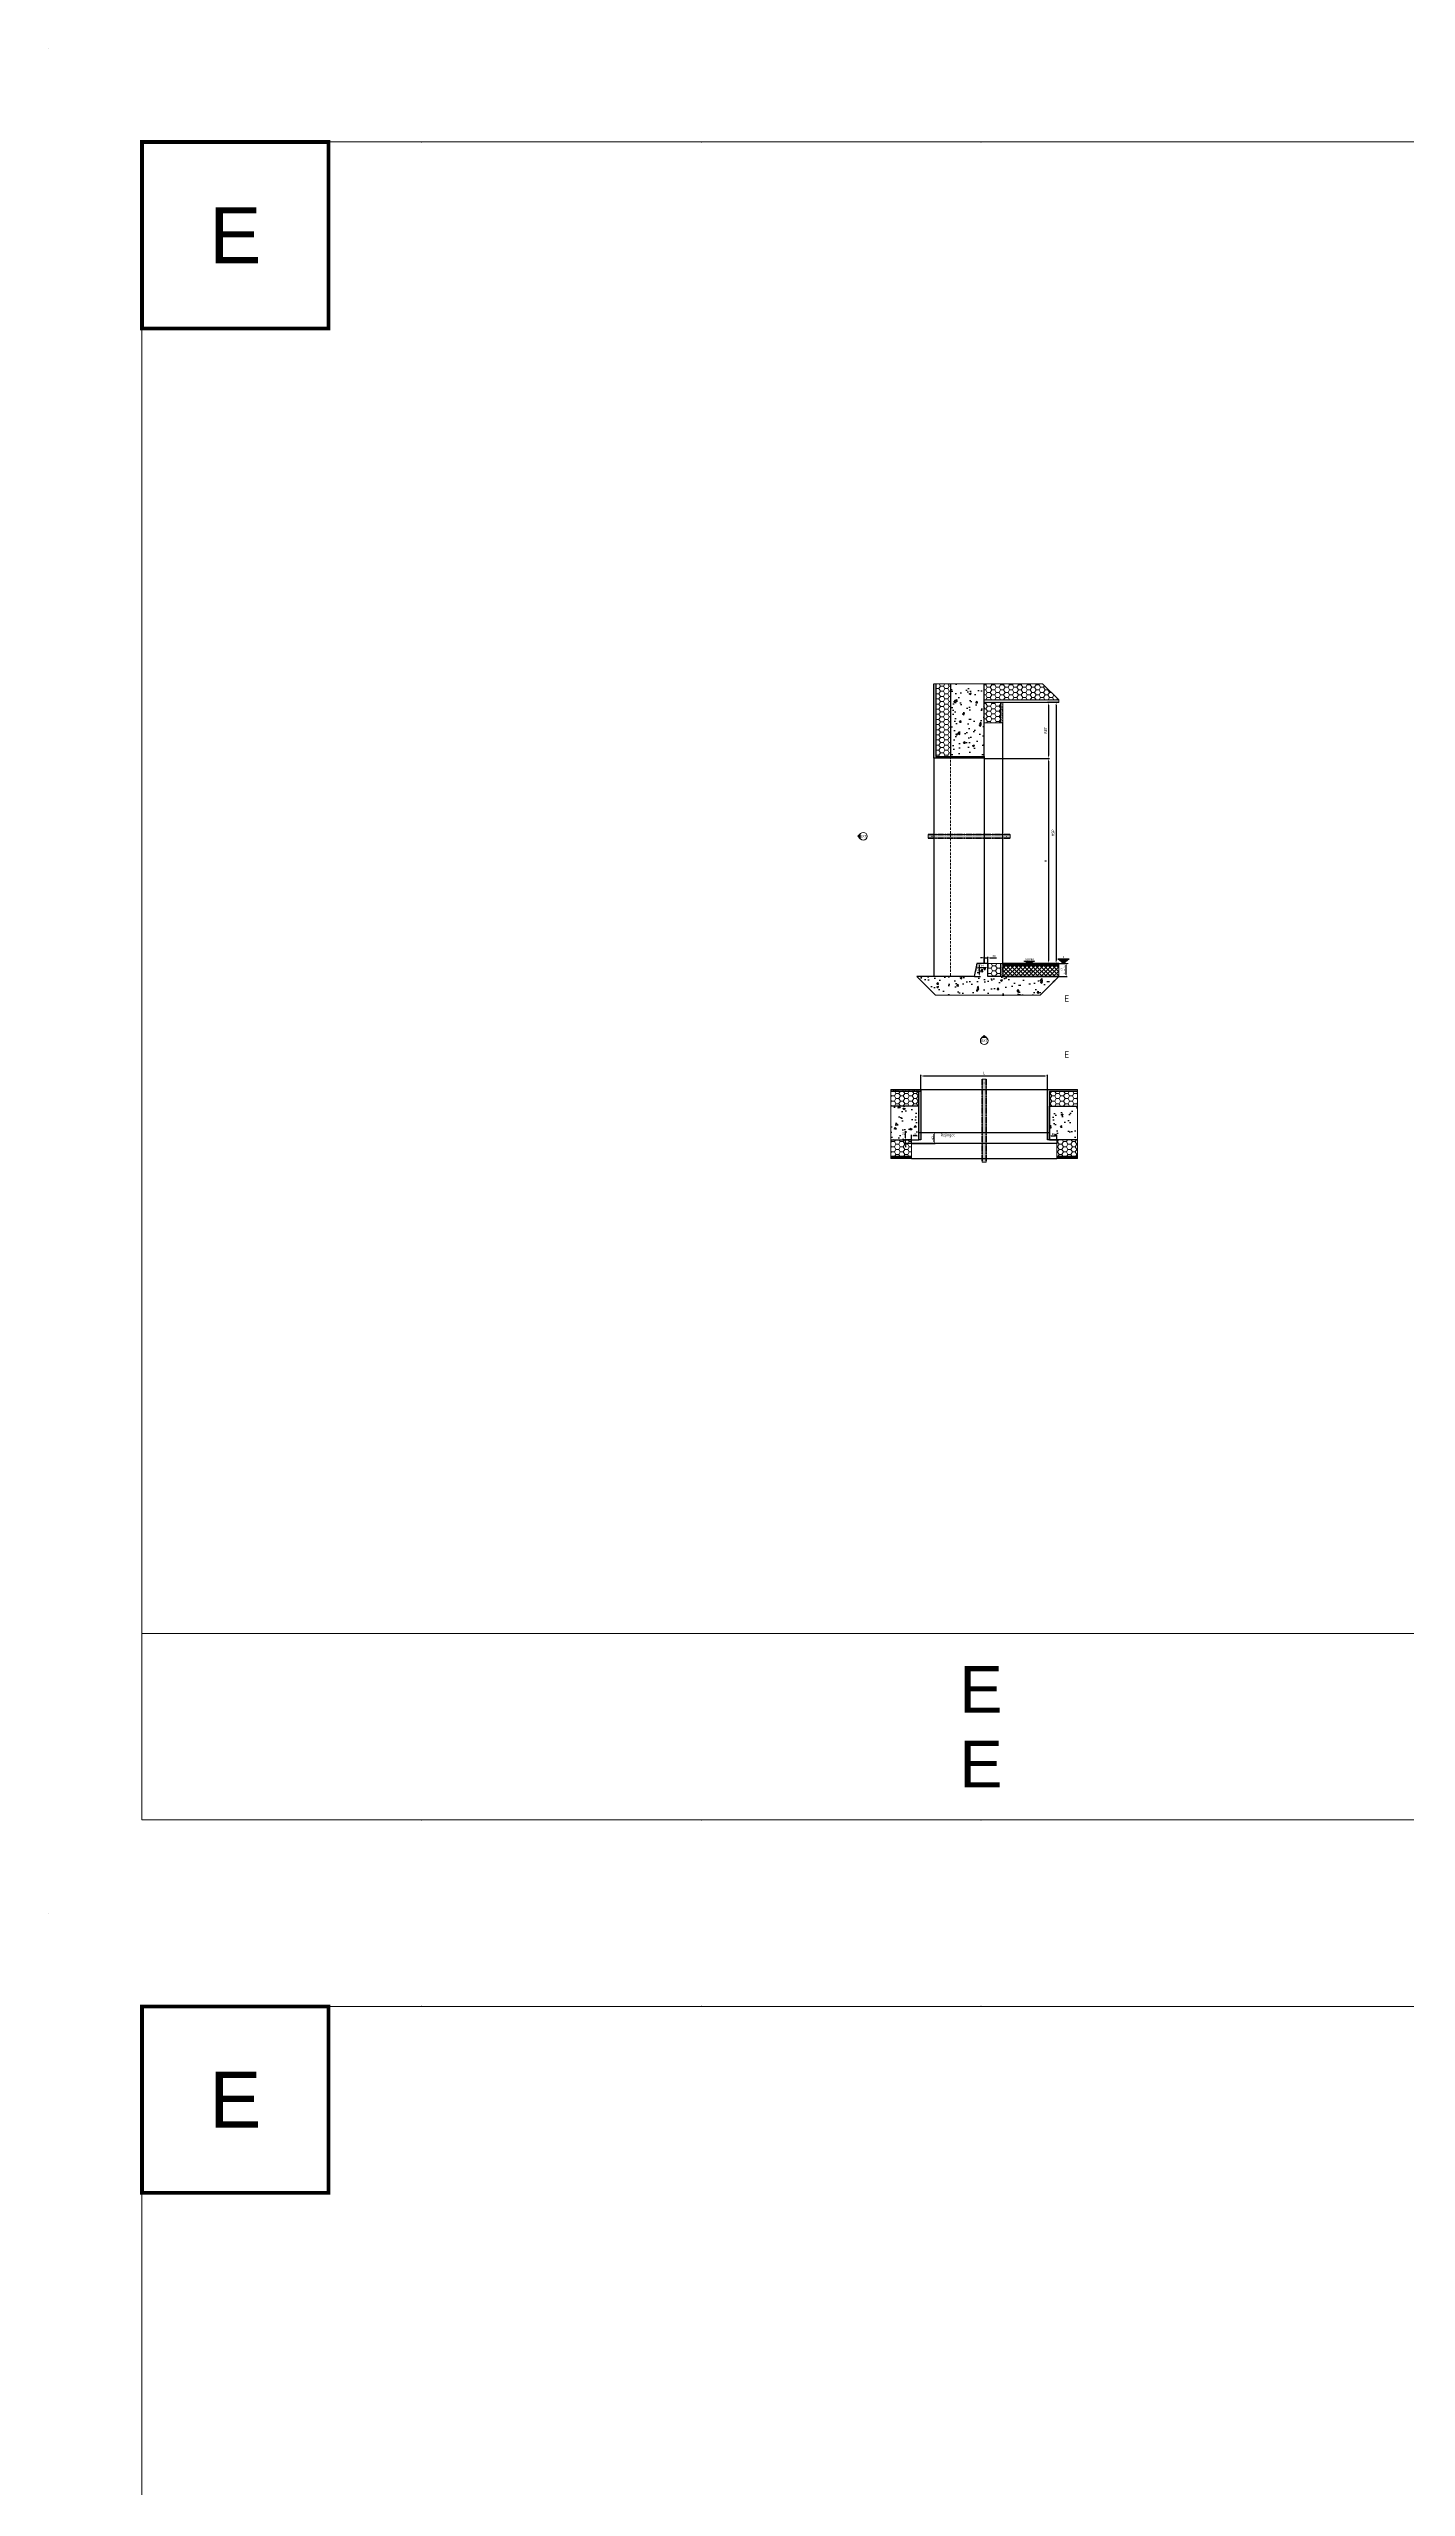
# Model space of a CAD drawing. Header units: millimetres. Extents: x -20000 to 230000, y -17405 to 25402.
# Drawn here: x 40000 to 47281, y -3079 to 10000 of the extents above; entities that cross this region are included whole.
import ezdxf
from ezdxf.enums import TextEntityAlignment as Align

# ---------------------------------------------------------------- set-up
doc = ezdxf.new("R2010")
doc.units = ezdxf.units.MM
doc.header["$PDMODE"] = 35
doc.header["$PDSIZE"] = 0.5
doc.linetypes.add('AXES', pattern=[50.8, 31.75, -6.35, 6.35, -6.35])
doc.linetypes.add('CACHE', pattern=[9.525, 6.35, -3.175])
doc.layers.get('0').update_dxf_attribs({"lineweight": 13})
doc.layers.get('Defpoints').update_dxf_attribs({"true_color": 0xc2a584})
for name, color, linetype, lineweight in [('0 - 1 (validé)', 3, 'Continuous', 13), ('1 - Axe', 1, 'AXES', 0), ('1 - BETON', 251, 'Continuous', 25), ('1 - Béton', 251, 'Continuous', 25), ('1 - Cotation', 32, 'Continuous', 13), ('1 - INTERROMPU', 253, 'CACHE', 13), ('1 - Isolant', 132, 'Continuous', 13), ('1 - Platre', 252, 'Continuous', 13), ('1 - Texte', 7, 'Continuous', 13), ('Texte', 7, 'Continuous', 13)]:
    doc.layers.add(name, color=color, linetype=linetype, lineweight=lineweight)
for name, color, linetype, lineweight, plot in [('0 - Invisible', 43, 'Continuous', 0, False), ('0 - Trame', 1, 'Continuous', 0, False), ('Non visible', 163, 'Continuous', 25, False)]:
    doc.layers.add(name, color=color, linetype=linetype, lineweight=lineweight, plot=plot)
doc.layers.add('1 - Cache', color=7, linetype='Continuous', lineweight=0, true_color=0xffffff)
doc.styles.get("Standard").update_dxf_attribs({"font": 'ARIALUNI.TTF'})
doc.styles.add('Texte Poralu', font='tahomabd.ttf')
doc.dimstyles.new('100 - 1000', dxfattribs={"dimtxt": 15, "dimasz": 15, "dimexe": 5, "dimexo": 2.5, "dimgap": 8, "dimtad": 1, "dimdec": 1, "dimtxsty": 'Texte Poralu', "dimcen": 10, "dimazin": 0, "dimtfac": 1, "dimtdec": 1, "dimtmove": 0, "dimatfit": 3, "dimfxl": 1, "dimarcsym": 0})
doc.dimstyles.new('30 - 1000', dxfattribs={"dimtxt": 10, "dimasz": 10, "dimexe": 5, "dimexo": 2.5, "dimgap": 5, "dimtad": 1, "dimdec": 1, "dimtxsty": 'Texte Poralu', "dimcen": 5, "dimazin": 0, "dimtfac": 1, "dimtdec": 1, "dimtmove": 0, "dimatfit": 3, "dimfxl": 1, "dimarcsym": 0})

# ---------------------------------------------------------------- blocks, each defined once
blk = doc.blocks.new('Cadre Coupe_Elev')
at = {"const_width": 20}
blk.add_lwpolyline([(500, 9500), (1500, 9500), (1500, 8500), (500, 8500)], close=True, dxfattribs=at)
for p in [(2000, 9500), (3500, 9500), (5000, 9500), (6500, 9500), (2000, 1500), (3500, 1500), (5000, 1500), (6500, 1500), (2000, 500), (3500, 500), (5000, 500), (6500, 500)]:
    blk.add_point(p)
at = {"layer": '0 - Trame'}
for points in [[(500, 500), (9500, 500), (9500, 9500), (500, 9500)], [(500, 1500), (9500, 1500), (9500, 500), (500, 500)]]:
    blk.add_lwpolyline(points, close=True, dxfattribs=at)
for p in [(0, 10000), (10000, 10000), (0, 0), (10000, 0)]:
    blk.add_point(p, dxfattribs=at)
at = {"layer": 'Defpoints'}
for p in [(5000, 5730), (5000, 3733), (5000, 1200), (5000, 1000), (5000, 800)]:
    blk.add_point(p, dxfattribs=at)
at = {"color": 7}
blk.add_attdef('REPERE_1', text='', height=300, dxfattribs=at).set_placement((1000, 9000), align=Align.MIDDLE_CENTER)
at = {"layer": '1 - Texte', "color": 7}
for tag, p in [('DEFINITION1', (5000, 1200)), ('DEFINITION2', (5000, 800))]:
    blk.add_attdef(tag, text='', height=250, dxfattribs=at).set_placement(p, align=Align.MIDDLE_CENTER)
at = {"layer": 'Non visible', "style": 'Texte Poralu'}
for p in [(5447, 4906), (5447, 4606)]:
    blk.add_attdef('REPERE_2', text='', height=35, dxfattribs=at).set_placement(p, align=Align.MIDDLE_LEFT)
blk = doc.blocks.new('*U533')
at = {"layer": '1 - Béton'}
h = blk.add_hatch(dxfattribs=at)
h.set_pattern_fill('ANSI31', color=256, scale=0.5, angle=135)
h.set_pattern_definition([(180, (200, -2e-12), (-3e-16, -1.5875), [])])
h.paths.add_polyline_path([(0, 60), (300, 60), (300, 70), (0, 70)])
h = blk.add_hatch(dxfattribs=at)
h.set_pattern_fill('ANSI37', color=256, scale=5)
h.set_pattern_definition([(45, (200, -2e-12), (-11.2253, 11.2253), []), (135, (200, -2e-12), (-11.2253, -11.2253), [])])
h.paths.add_polyline_path([(0, 0), (300, 0), (300, 60), (0, 60)])
h.paths.add_polyline_path([(126, 21), (174, 21), (174, 42), (126, 42)], flags=24)
at = {"layer": '0 - Invisible'}
for points in [[(0, 60), (300, 60), (300, 70), (0, 70), (0, 60)], [(0, 0), (300, 0), (300, 60), (0, 60), (0, 0)]]:
    blk.add_lwpolyline(points, dxfattribs=at)
at = {"layer": '1 - Béton'}
for points in [[(300, 70), (0, 70), (0, 60), (300, 60)], [(300, 60), (0, 60), (0, 0), (300, 0)]]:
    blk.add_lwpolyline(points, dxfattribs=at)
at = {"layer": 'Texte', "insert": (150, 30), "char_height": 10, "attachment_point": 5, "style": 'Texte Poralu'}
blk.add_mtext_dynamic_manual_height_columns('Chape', width=29.38, gutter_width=50, heights=[0], dxfattribs=at)
blk = doc.blocks.new('*U557')
at = {"layer": '1 - Isolant'}
h = blk.add_hatch(dxfattribs=at)
h.set_pattern_fill('HONEY', color=256, scale=5)
h.set_pattern_definition([(0, (-58617.141, -19307.493), (23.8125, 13.7481532), [15.875, -31.75]), (120, (-58617.141, -19307.493), (-23.8125, 13.7481533), [15.875, -31.75]), (60, (-58617.141, -19307.493), (5e-08, 27.4963065), [-31.75, 15.875])])
h.paths.add_polyline_path([(0, -70), (67, -70), (67, 0), (0, 0)])
at = {"layer": '1 - Platre'}
h = blk.add_hatch(dxfattribs=at)
h.set_pattern_fill('AR-SAND', color=256, scale=0.1)
h.set_pattern_definition([(37.5, (-58617.141, -19307.4927), (-0.16000313, 4.89413237), [0, -3.8608, 0, -4.318, 0, -4.1275]), (7.5, (-58617.141, -19307.4927), (4.4952328, 7.168251), [0, -2.0828, 0, -3.4798, 0, -1.3335]), (327.5, (-58620.265, -19307.4927), (7.9099237, 0.01437185), [0, -1.27, 0, -4.572, 0, -5.969]), (317.5, (-58620.265, -19307.4927), (7.6355645, 2.2292932), [0, -0.635, 0, -2.9972, 0, -3.429])])
h.paths.add_polyline_path([(80, -70), (80, 0), (67, 0), (67, -70)])
at = {"layer": '0 - Invisible'}
for points in [[(0, -70), (67, -70)], [(67, -70), (80, -70)]]:
    blk.add_lwpolyline(points, dxfattribs=at)
at = {"layer": '1 - Isolant'}
blk.add_lwpolyline([(67, -70), (67, 0), (0, 0), (0, -70)], dxfattribs=at)
at = {"layer": '1 - Platre'}
blk.add_lwpolyline([(80, -70), (80, 0), (67, 0), (67, -70)], dxfattribs=at)
blk = doc.blocks.new('*U556')
at = {"layer": '1 - BETON'}
h = blk.add_hatch(dxfattribs=at)
h.set_pattern_fill('CONCRETE', color=256, scale=15, style=0, pattern_type=2)
h.set_pattern_definition([(50, (124, 230), (107.589, -9.413), [11.25, -123.75]), (355, (124, 230), (-20.813, 112.829), [9, -99]), (100.451, (132.97, 229.22), (86.776, 103.416), [9.561, -105.171]), (46.184, (124, 260), (160.086, -24.828), [16.875, -185.625]), (96.636, (137.34, 257.93), (140.2, 146.118), [14.34, -157.757]), (351.184, (124, 260), (140.2, 146.118), [13.5, -148.5]), (21, (139, 252.5), (89.536, -60.393), [11.25, -123.75]), (326, (139, 252.5), (36.497, 108.773), [9, -99]), (71.451, (146.46, 247.47), (126.033, 48.38), [9.561, -105.171]), (37.5, (124, 230), (1.824, 49.934), [0, -97.8, 0, -100.5, 0, -99.375]), (7.5, (124, 230), (39.4604, 59.1618), [0, -57.3, 0, -95.55, 0, -37.875]), (327.5, (90.55, 230), (80.0734, -3.3832), [0, -37.5, 0, -117, 0, -155.25]), (317.5, (75.55, 230), (87.478, 15.016), [0, -48.75, 0, -77.7, 0, -110.25])])
h.paths.add_polyline_path([(380, -70), (280, -170), (-282, -170), (-382, -70), (-74, -70), (-60, 0), (0, 0), (0, -70)])
at = {"layer": '0 - Invisible'}
blk.add_lwpolyline([(380, -70), (280, -170), (-282, -170), (-382, -70)], dxfattribs=at)
at = {"layer": '1 - BETON'}
blk.add_lwpolyline([(380, -70), (0, -70), (0, 0), (-60, 0), (-74, -70), (-382, -70)], dxfattribs=at)
blk = doc.blocks.new('*U199')
blk.add_hatch(color=256).paths.add_polyline_path([(25, 0), (55, 25), (-5, 25)])
blk.add_line((0, 0), (50, 0))
blk.add_lwpolyline([(25, 0), (55, 25), (-5, 25), (25, 0)])
at = {"style": 'Texte Poralu'}
blk.add_attdef('HAUTEUR', text='', height=10, dxfattribs=at).set_placement((25, 35), align=Align.MIDDLE_CENTER)
blk = doc.blocks.new('*U200')
blk.add_hatch(color=256).paths.add_polyline_path([(0, 0), (30, 12.5), (-30, 12.5)])
blk.add_lwpolyline([(0, 0), (30, 12.5), (-30, 12.5), (0, 0)])
at = {"layer": 'Texte', "insert": (0, 17.5), "char_height": 10, "attachment_point": 8, "style": 'Texte Poralu'}
blk.add_mtext('Sol Fini', dxfattribs=at)
blk = doc.blocks.new('*D1397')
at = {"color": 0, "lineweight": -2, "transparency": 16777216}
for p, q in [((45420, 5094), (45462, 5094)), ((45420, 5024), (45462, 5024)), ((45457, 5034), (45457, 5084))]:
    blk.add_line(p, q, dxfattribs=at)
at = {"color": 0, "transparency": 16777216}
for points in [[(45455, 5084), (45458, 5084), (45457, 5094)], [(45455, 5034), (45458, 5034), (45457, 5024)]]:
    blk.add_solid(points, dxfattribs=at)
at = {"layer": 'Defpoints', "color": 0, "transparency": 16777216}
for p in [(45417, 5094), (45417, 5024), (45457, 5094)]:
    blk.add_point(p, dxfattribs=at)
at = {"color": 0, "transparency": 16777216, "insert": (45439, 5059), "char_height": 10, "attachment_point": 5, "rotation": 90, "style": 'Texte Poralu'}
blk.add_mtext('70 \\P{\\H0.6x;(Réserve Sol)}', dxfattribs=at)
blk = doc.blocks.new('*D1412')
at = {"layer": '1 - Cotation', "color": 0, "lineweight": -2, "transparency": 16777216}
for p, q in [((44977, 5091), (44977, 5068)), ((44987, 5073), (45027, 5073)), ((45037, 5091), (45037, 5068))]:
    blk.add_line(p, q, dxfattribs=at)
at = {"layer": '1 - Cotation', "color": 0, "transparency": 16777216}
for points in [[(44987, 5075), (44987, 5071), (44977, 5073)], [(45027, 5075), (45027, 5071), (45037, 5073)]]:
    blk.add_solid(points, dxfattribs=at)
at = {"layer": 'Defpoints', "color": 0, "transparency": 16777216}
for p in [(44977, 5094), (45037, 5094), (45037, 5073)]:
    blk.add_point(p, dxfattribs=at)
at = {"layer": '1 - Cotation', "color": 0, "transparency": 16777216, "insert": (45007, 5083), "char_height": 10, "attachment_point": 5, "style": 'Texte Poralu'}
blk.add_mtext('60', dxfattribs=at)
blk = doc.blocks.new('*U473')
at = {"layer": '1 - Isolant'}
h = blk.add_hatch(dxfattribs=at)
h.set_pattern_fill('HONEY', color=256, scale=5)
h.set_pattern_definition([(0, (-58597.141, -19397.493), (23.8125, 13.7481532), [15.875, -31.75]), (120, (-58597.141, -19397.493), (-23.8125, 13.7481533), [15.875, -31.75]), (60, (-58597.141, -19397.493), (5e-08, 27.4963065), [-31.75, 15.875])])
h.paths.add_polyline_path([(0, -300), (87, -300), (87, -190), (0, -190)])
at = {"layer": '1 - Platre'}
h = blk.add_hatch(dxfattribs=at)
h.set_pattern_fill('AR-SAND', color=256, scale=0.1)
h.set_pattern_definition([(37.5, (-58597.141, -19397.4927), (-0.16000313, 4.89413237), [0, -3.8608, 0, -4.318, 0, -4.1275]), (7.5, (-58597.141, -19397.4927), (4.4952328, 7.168251), [0, -2.0828, 0, -3.4798, 0, -1.3335]), (327.5, (-58600.265, -19397.4927), (7.9099237, 0.01437185), [0, -1.27, 0, -4.572, 0, -5.969]), (317.5, (-58600.265, -19397.4927), (7.6355645, 2.2292932), [0, -0.635, 0, -2.9972, 0, -3.429])])
h.paths.add_polyline_path([(100, -300), (100, -190), (87, -190), (87, -300)])
at = {"layer": '0 - Invisible'}
for points in [[(0, -300), (87, -300)], [(87, -300), (100, -300)]]:
    blk.add_lwpolyline(points, dxfattribs=at)
at = {"layer": '1 - Isolant'}
blk.add_lwpolyline([(87, -300), (87, -190), (0, -190), (0, -300)], dxfattribs=at)
at = {"layer": '1 - Platre'}
blk.add_lwpolyline([(100, -300), (100, -190), (87, -190), (87, -300)], dxfattribs=at)
blk = doc.blocks.new('*U762')
at = {"layer": '1 - Isolant'}
h = blk.add_hatch(dxfattribs=at)
h.set_pattern_fill('HONEY', color=256, scale=5, style=0)
h.set_pattern_definition([(0, (-80, 230), (23.8125, 13.74815), [15.875, -31.75]), (120, (-80, 230), (-23.8125, 13.74815), [15.875, -31.75]), (60, (-80, 230), (5e-08, 27.4963), [-31.75, 15.875])])
h.paths.add_polyline_path([(-80, 390), (0, 390), (0, 0), (-80, 0)])
at = {"layer": '0 - Invisible'}
blk.add_lwpolyline([(-80, 390), (0, 390)], dxfattribs=at)
at = {"layer": '1 - Isolant'}
blk.add_lwpolyline([(0, 390), (0, 0), (0, 0), (0, 0), (-80, 0), (-80, 390)], dxfattribs=at)
blk = doc.blocks.new('*D1398')
at = {"layer": '1 - Cotation', "color": 0, "lineweight": -2, "transparency": 16777216}
for p, q in [((45020, 6194), (45367, 6194)), ((45362, 6179), (45362, 5109)), ((45415, 5094), (45357, 5094))]:
    blk.add_line(p, q, dxfattribs=at)
at = {"layer": '1 - Cotation', "color": 0, "transparency": 16777216}
for points in [[(45360, 6179), (45365, 6179), (45362, 6194)], [(45360, 5109), (45365, 5109), (45362, 5094)]]:
    blk.add_solid(points, dxfattribs=at)
at = {"layer": 'Defpoints', "color": 0, "transparency": 16777216}
for p in [(45018, 6194), (45362, 5094), (45417, 5094)]:
    blk.add_point(p, dxfattribs=at)
at = {"layer": '1 - Cotation', "color": 0, "transparency": 16777216, "insert": (45347, 5644), "char_height": 15, "attachment_point": 5, "rotation": 90, "style": 'Texte Poralu'}
blk.add_mtext('H', dxfattribs=at)
blk = doc.blocks.new('*D1399')
at = {"layer": '1 - Cotation', "color": 0, "lineweight": -2, "transparency": 16777216}
for p, q in [((45415, 6494), (45398, 6494)), ((45403, 6479), (45403, 5109)), ((45415, 5094), (45398, 5094))]:
    blk.add_line(p, q, dxfattribs=at)
at = {"layer": '1 - Cotation', "color": 0, "transparency": 16777216}
for points in [[(45401, 6479), (45406, 6479), (45403, 6494)], [(45401, 5109), (45406, 5109), (45403, 5094)]]:
    blk.add_solid(points, dxfattribs=at)
at = {"layer": 'Defpoints', "color": 0, "transparency": 16777216}
for p in [(45417, 6494), (45403, 5094), (45417, 5094)]:
    blk.add_point(p, dxfattribs=at)
at = {"layer": '1 - Cotation', "color": 0, "transparency": 16777216, "insert": (45387, 5794), "char_height": 15, "attachment_point": 5, "rotation": 90, "style": 'Texte Poralu'}
blk.add_mtext('HSP', dxfattribs=at)
blk = doc.blocks.new('*U750')
at = {"layer": '1 - BETON'}
h = blk.add_hatch(dxfattribs=at)
h.set_pattern_fill('CONCRETE', color=256, scale=15, style=0, pattern_type=2)
h.set_pattern_definition([(50, (20, -10), (107.589, -9.413), [11.25, -123.75]), (355, (20, -10), (-20.813, 112.83), [9, -99]), (100.451, (28.97, -10.78), (86.776, 103.416), [9.56, -105.171]), (46.184, (20, 20), (160.086, -24.828), [16.875, -185.625]), (96.636, (33.34, 17.93), (140.2, 146.12), [14.34, -157.757]), (351.184, (20, 20), (140.2, 146.12), [13.5, -148.5]), (21, (35, 12.5), (89.536, -60.393), [11.25, -123.75]), (326, (35, 12.5), (36.497, 108.773), [9, -99]), (71.451, (42.46, 7.47), (126.033, 48.38), [9.56, -105.171]), (37.5, (20, -10), (1.824, 49.934), [0, -97.8, 0, -100.5, 0, -99.375]), (7.5, (20, -10), (39.4604, 59.162), [0, -57.3, 0, -95.55, 0, -37.875]), (327.5, (-13.45, -10), (80.0734, -3.3832), [0, -37.5, 0, -117, 0, -155.25]), (317.5, (-28.45, -10), (87.478, 15.016), [0, -48.75, 0, -77.7, 0, -110.25])])
h.paths.add_polyline_path([(-180, 390), (-180, 0), (0, 0), (0, 390)])
at = {"layer": '1 - Isolant'}
h = blk.add_hatch(dxfattribs=at)
h.set_pattern_fill('HONEY', color=256, scale=5)
h.set_pattern_definition([(0, (100, -10), (23.8125, 13.74815), [15.875, -31.75]), (120, (100, -10), (-23.8125, 13.74815), [15.875, -31.75]), (60, (100, -10), (5e-08, 27.4963), [-31.75, 15.875])])
h.paths.add_polyline_path([(400, 303), (313, 390), (0, 390), (0, 303)])
at = {"layer": '1 - Platre'}
h = blk.add_hatch(dxfattribs=at)
h.set_pattern_fill('AR-SAND', color=256, scale=0.1)
h.set_pattern_definition([(37.5, (100, -10), (-0.160003, 4.894132), [0, -3.8608, 0, -4.318, 0, -4.1275]), (7.5, (100, -10), (4.49523, 7.16825), [0, -2.0828, 0, -3.4798, 0, -1.3335]), (327.5, (96.876, -10), (7.909924, 0.01437), [0, -1.27, 0, -4.572, 0, -5.969]), (317.5, (96.876, -10), (7.63556, 2.22929), [0, -0.635, 0, -2.9972, 0, -3.429])])
h.paths.add_polyline_path([(400, 290), (0, 290), (0, 303), (400, 303)])
at = {"layer": '0 - Invisible'}
for points in [[(0, 390), (-180, 390)], [(400, 303), (313, 390), (0, 390)], [(400, 290), (400, 303)]]:
    blk.add_lwpolyline(points, dxfattribs=at)
at = {"layer": '1 - BETON'}
blk.add_lwpolyline([(-180, 390), (-180, 0), (0, 0), (0, 390)], dxfattribs=at)
at = {"layer": '1 - Isolant'}
blk.add_lwpolyline([(400, 303), (0, 303), (0, 390)], dxfattribs=at)
at = {"layer": '1 - Platre'}
blk.add_lwpolyline([(400, 290), (0, 290), (0, 303), (400, 303)], dxfattribs=at)
blk = doc.blocks.new('*U198')
h = blk.add_hatch(color=256)
edge = h.paths.add_edge_path()
edge.add_line((-29, 0), (-15, -15))
edge.add_arc((0, 0), 20.6, 180, 225, ccw=False)
edge.add_arc((0, 0), 20.6, 135, 180, ccw=False)
edge.add_line((-15, 15), (-29, 0))
for p, q in [((-15, 15), (-29, 0)), ((-29, 0), (-15, -15))]:
    blk.add_line(p, q)
blk.add_circle((0, 0), 20.6)
at = {"insert": (0, 0), "char_height": 12.5, "attachment_point": 5}
blk.add_mtext('EXT', dxfattribs=at)
blk = doc.blocks.new('*D1400')
at = {"layer": '1 - Cotation', "color": 0, "lineweight": -2, "transparency": 16777216}
for p, q in [((45415, 6494), (45357, 6494)), ((45362, 6479), (45362, 6209)), ((45020, 6194), (45367, 6194))]:
    blk.add_line(p, q, dxfattribs=at)
at = {"layer": '1 - Cotation', "color": 0, "transparency": 16777216}
for points in [[(45360, 6479), (45365, 6479), (45362, 6494)], [(45360, 6209), (45365, 6209), (45362, 6194)]]:
    blk.add_solid(points, dxfattribs=at)
at = {"layer": 'Defpoints', "color": 0, "transparency": 16777216}
for p in [(45418, 6494), (45018, 6194), (45362, 6194)]:
    blk.add_point(p, dxfattribs=at)
at = {"layer": '1 - Cotation', "color": 0, "transparency": 16777216, "insert": (45347, 6344), "char_height": 15, "attachment_point": 5, "rotation": 90, "style": 'Texte Poralu'}
blk.add_mtext('RET', dxfattribs=at)
blk = doc.blocks.new('*U439')
at = {"layer": '1 - Cache'}
blk.add_hatch(color=256, dxfattribs=at).paths.add_polyline_path([(-20, -10), (420, -10), (420, 10), (-20, 10)])
at = {"layer": '0 - Invisible'}
blk.add_lwpolyline([(-20, -10), (420, -10), (420, 10), (-20, 10)], close=True, dxfattribs=at)
for p in [(0, 0), (400, 0)]:
    blk.add_point(p, dxfattribs=at)
at = {"layer": '1 - Axe', "lineweight": 50}
for p, q in [((-20, 10), (420, 10)), ((-20, -10), (420, -10))]:
    blk.add_line(p, q, dxfattribs=at)
blk = doc.blocks.new('*D1413')
at = {"layer": '1 - Cotation', "color": 0, "lineweight": -2, "transparency": 16777216}
for p, q in [((44966, 5024), (44998, 5024)), ((44980, 5094), (44998, 5094)), ((44993, 5034), (44993, 5084))]:
    blk.add_line(p, q, dxfattribs=at)
at = {"layer": '1 - Cotation', "color": 0, "transparency": 16777216}
for points in [[(44991, 5084), (44994, 5084), (44993, 5094)], [(44991, 5034), (44994, 5034), (44993, 5024)]]:
    blk.add_solid(points, dxfattribs=at)
at = {"layer": 'Defpoints', "color": 0, "transparency": 16777216}
for p in [(44963, 5024), (44977, 5094), (44993, 5094)]:
    blk.add_point(p, dxfattribs=at)
at = {"layer": '1 - Cotation', "color": 0, "transparency": 16777216, "insert": (44983, 5059), "char_height": 10, "attachment_point": 5, "rotation": 90, "style": 'Texte Poralu'}
blk.add_mtext('70', dxfattribs=at)
blk = doc.blocks.new('*U441')
at = {"layer": '1 - Isolant'}
h = blk.add_hatch(dxfattribs=at)
h.set_pattern_fill('HONEY', color=256, scale=5, style=0)
h.set_pattern_definition([(0, (110, 80), (23.8125, 13.74815), [15.875, -31.75]), (120, (110, 80), (-23.8125, 13.74815), [15.875, -31.75]), (60, (110, 80), (5e-08, 27.4963), [-31.75, 15.875])])
h.paths.add_polyline_path([(-150, 0), (0, 0), (0, 80), (-150, 80)])
at = {"layer": '0 - Invisible'}
blk.add_lwpolyline([(-150, 80), (-150, 0)], dxfattribs=at)
at = {"layer": '1 - Isolant'}
blk.add_lwpolyline([(-150, 0), (0, 0), (0, 0), (0, 0), (0, 80), (-150, 80)], dxfattribs=at)
blk = doc.blocks.new('*U1415')
at = {"layer": '1 - Isolant'}
h = blk.add_hatch(dxfattribs=at)
h.set_pattern_fill('HONEY', color=256, scale=5)
h.set_pattern_definition([(0, (205, -1e-14), (23.8125, 13.74815), [15.875, -31.75]), (120, (205, -1e-14), (-23.8125, 13.74815), [15.875, -31.75]), (60, (205, -1e-14), (5e-08, 27.4963), [-31.75, 15.875])])
h.paths.add_polyline_path([(-150, -87), (-150, 0), (-40, 0), (-40, -87)])
at = {"layer": '1 - Platre'}
h = blk.add_hatch(dxfattribs=at)
h.set_pattern_fill('AR-SAND', color=256, scale=0.1)
h.set_pattern_definition([(37.5, (205, -1e-14), (-0.160003, 4.894132), [0, -3.8608, 0, -4.318, 0, -4.1275]), (7.5, (205, -1e-14), (4.49523, 7.16825), [0, -2.0828, 0, -3.4798, 0, -1.3335]), (327.5, (201.8757, -1e-14), (7.909924, 0.01437), [0, -1.27, 0, -4.572, 0, -5.969]), (317.5, (201.876, -1e-14), (7.63556, 2.22929), [0, -0.635, 0, -2.9972, 0, -3.429])])
h.paths.add_polyline_path([(-150, -100), (-150, -87), (-40, -87), (-40, -100)])
at = {"layer": '0 - Invisible'}
for points in [[(-150, -87), (-150, 0)], [(-150, -100), (-150, -87)]]:
    blk.add_lwpolyline(points, dxfattribs=at)
at = {"layer": '1 - Isolant'}
blk.add_lwpolyline([(-150, 0), (-40, 0), (-40, -87), (-150, -87)], dxfattribs=at)
at = {"layer": '1 - Platre'}
blk.add_lwpolyline([(-150, -87), (-40, -87), (-40, -100), (-150, -100)], dxfattribs=at)
blk = doc.blocks.new('*U1388')
at = {"layer": '1 - Isolant'}
h = blk.add_hatch(dxfattribs=at)
h.set_pattern_fill('HONEY', color=256, scale=5)
h.set_pattern_definition([(0, (80, -1e-14), (23.8125, 13.7482), [15.875, -31.75]), (120, (80, -1e-14), (-23.8125, 13.7482), [15.875, -31.75]), (60, (80, -1e-14), (5e-08, 27.4963), [-31.75, 15.875])])
h.paths.add_polyline_path([(150, -87), (150, 0), (40, 0), (40, -87)])
at = {"layer": '1 - Platre'}
h = blk.add_hatch(dxfattribs=at)
h.set_pattern_fill('AR-SAND', color=256, scale=0.1)
h.set_pattern_definition([(37.5, (80, -1e-14), (-0.16, 4.89413), [0, -3.8608, 0, -4.318, 0, -4.1275]), (7.5, (80, -1e-14), (4.49523, 7.16825), [0, -2.0828, 0, -3.4798, 0, -1.3335]), (327.5, (76.876, -1e-14), (7.90992, 0.01437), [0, -1.27, 0, -4.572, 0, -5.969]), (317.5, (76.876, -1e-14), (7.63556, 2.2293), [0, -0.635, 0, -2.9972, 0, -3.429])])
h.paths.add_polyline_path([(150, -100), (150, -87), (40, -87), (40, -100)])
at = {"layer": '0 - Invisible'}
for points in [[(150, -87), (150, 0)], [(150, -100), (150, -87)]]:
    blk.add_lwpolyline(points, dxfattribs=at)
at = {"layer": '1 - Isolant'}
blk.add_lwpolyline([(150, 0), (40, 0), (40, -87), (150, -87)], dxfattribs=at)
at = {"layer": '1 - Platre'}
blk.add_lwpolyline([(150, -87), (40, -87), (40, -100), (150, -100)], dxfattribs=at)
blk = doc.blocks.new('*U442')
at = {"layer": '1 - Isolant'}
h = blk.add_hatch(dxfattribs=at)
h.set_pattern_fill('HONEY', color=256, scale=5, style=0)
h.set_pattern_definition([(0, (110, 80), (23.8125, 13.74815), [15.875, -31.75]), (120, (110, 80), (-23.8125, 13.74815), [15.875, -31.75]), (60, (110, 80), (5e-08, 27.4963), [-31.75, 15.875])])
h.paths.add_polyline_path([(-150, 0), (0, 0), (0, 80), (-150, 80)])
at = {"layer": '0 - Invisible'}
blk.add_lwpolyline([(-150, 80), (-150, 0)], dxfattribs=at)
at = {"layer": '1 - Isolant'}
blk.add_lwpolyline([(-150, 0), (0, 0), (0, 0), (0, 0), (0, 80), (-150, 80)], dxfattribs=at)
blk = doc.blocks.new('*U189')
h = blk.add_hatch(color=256)
edge = h.paths.add_edge_path()
edge.add_line((0, 29), (-15, 15))
edge.add_arc((0, 0), 20.6, 90, 135, ccw=False)
edge.add_arc((0, 0), 20.6, 45, 90, ccw=False)
edge.add_line((15, 15), (0, 29))
for p, q in [((0, 29), (-15, 15)), ((15, 15), (0, 29))]:
    blk.add_line(p, q)
blk.add_circle((0, 0), 20.6)
at = {"insert": (0, 0), "char_height": 12.5, "attachment_point": 5}
blk.add_mtext('EXT', dxfattribs=at)
blk = doc.blocks.new('*D1407')
at = {"layer": '1 - Cotation', "color": 0, "lineweight": -2, "transparency": 16777216}
for p, q in [((44677, 4420), (44677, 4496)), ((44692, 4491), (45342, 4491)), ((45357, 4420), (45357, 4496))]:
    blk.add_line(p, q, dxfattribs=at)
at = {"layer": '1 - Cotation', "color": 0, "transparency": 16777216}
for points in [[(44692, 4493), (44692, 4488), (44677, 4491)], [(45342, 4493), (45342, 4488), (45357, 4491)]]:
    blk.add_solid(points, dxfattribs=at)
at = {"layer": 'Defpoints', "color": 0, "transparency": 16777216}
for p in [(45357, 4491), (44677, 4418), (45357, 4418)]:
    blk.add_point(p, dxfattribs=at)
at = {"layer": '1 - Cotation', "color": 0, "transparency": 16777216, "insert": (45017, 4506), "char_height": 15, "attachment_point": 5, "style": 'Texte Poralu'}
blk.add_mtext('L', dxfattribs=at)
blk = doc.blocks.new('*U435')
at = {"layer": '1 - BETON'}
h = blk.add_hatch(dxfattribs=at)
h.set_pattern_fill('CONCRETE', color=256, scale=15, style=0, pattern_type=2)
h.set_pattern_definition([(50, (-50, -20), (107.59, -9.413), [11.25, -123.75]), (355, (-50, -20), (-20.813, 112.83), [9, -99]), (100.45, (-41.03, -20.78), (86.776, 103.416), [9.56, -105.17]), (46.184, (-50, 10), (160.086, -24.83), [16.875, -185.625]), (96.636, (-36.66, 7.93), (140.2, 146.12), [14.34, -157.76]), (351.184, (-50, 10), (140.2, 146.12), [13.5, -148.5]), (21, (-35, 2.5), (89.536, -60.393), [11.25, -123.75]), (326, (-35, 2.5), (36.497, 108.773), [9, -99]), (71.45, (-27.54, -2.53), (126.033, 48.38), [9.56, -105.17]), (37.5, (-50, -20), (1.824, 49.934), [0, -97.8, 0, -100.5, 0, -99.375]), (7.5, (-50, -20), (39.46, 59.162), [0, -57.3, 0, -95.55, 0, -37.875]), (327.5, (-83.45, -20), (80.0734, -3.383), [0, -37.5, 0, -117, 0, -155.25]), (317.5, (-98.45, -20), (87.478, 15.016), [0, -48.75, 0, -77.7, 0, -110.25])])
h.paths.add_polyline_path([(150, 180), (150, 0), (0, 0), (0, 180)])
at = {"layer": '0 - Invisible'}
blk.add_lwpolyline([(150, 180), (150, 0)], dxfattribs=at)
at = {"layer": '1 - BETON'}
blk.add_lwpolyline([(150, 0), (0, 0), (0, 180), (150, 180)], dxfattribs=at)
blk = doc.blocks.new('*U434')
at = {"layer": '1 - BETON'}
h = blk.add_hatch(dxfattribs=at)
h.set_pattern_fill('CONCRETE', color=256, scale=15, style=0, pattern_type=2)
h.set_pattern_definition([(50, (-50, -20), (107.59, -9.413), [11.25, -123.75]), (355, (-50, -20), (-20.813, 112.83), [9, -99]), (100.45, (-41.03, -20.78), (86.776, 103.416), [9.56, -105.17]), (46.184, (-50, 10), (160.086, -24.83), [16.875, -185.625]), (96.636, (-36.66, 7.93), (140.2, 146.12), [14.34, -157.76]), (351.184, (-50, 10), (140.2, 146.12), [13.5, -148.5]), (21, (-35, 2.5), (89.536, -60.393), [11.25, -123.75]), (326, (-35, 2.5), (36.497, 108.773), [9, -99]), (71.45, (-27.54, -2.53), (126.033, 48.38), [9.56, -105.17]), (37.5, (-50, -20), (1.824, 49.934), [0, -97.8, 0, -100.5, 0, -99.375]), (7.5, (-50, -20), (39.46, 59.162), [0, -57.3, 0, -95.55, 0, -37.875]), (327.5, (-83.45, -20), (80.0734, -3.383), [0, -37.5, 0, -117, 0, -155.25]), (317.5, (-98.45, -20), (87.478, 15.016), [0, -48.75, 0, -77.7, 0, -110.25])])
h.paths.add_polyline_path([(150, 180), (150, 0), (0, 0), (0, 180)])
at = {"layer": '0 - Invisible'}
blk.add_lwpolyline([(150, 180), (150, 0)], dxfattribs=at)
at = {"layer": '1 - BETON'}
blk.add_lwpolyline([(150, 0), (0, 0), (0, 180), (150, 180)], dxfattribs=at)
blk = doc.blocks.new('*D1408')
at = {"layer": '1 - Cotation', "color": 0, "lineweight": -2, "transparency": 16777216}
for p, q in [((44670, 4188), (44755, 4188)), ((44630, 4128), (44755, 4128)), ((44750, 4138), (44750, 4178))]:
    blk.add_line(p, q, dxfattribs=at)
at = {"layer": '1 - Cotation', "color": 0, "transparency": 16777216}
for points in [[(44748, 4178), (44752, 4178), (44750, 4188)], [(44748, 4138), (44752, 4138), (44750, 4128)]]:
    blk.add_solid(points, dxfattribs=at)
at = {"layer": 'Defpoints', "color": 0, "transparency": 16777216}
for p in [(44667, 4188), (44750, 4188), (44627, 4128)]:
    blk.add_point(p, dxfattribs=at)
at = {"layer": '1 - Cotation', "color": 0, "transparency": 16777216, "insert": (44740, 4158), "char_height": 10, "attachment_point": 5, "rotation": 90, "style": 'Texte Poralu'}
blk.add_mtext('60', dxfattribs=at)
blk = doc.blocks.new('*D1409')
at = {"layer": '1 - Cotation', "color": 0, "lineweight": -2, "transparency": 16777216}
for p, q in [((44627, 4150), (44627, 4174)), ((44657, 4169), (44637, 4169)), ((44667, 4150), (44667, 4174))]:
    blk.add_line(p, q, dxfattribs=at)
at = {"layer": '1 - Cotation', "color": 0, "transparency": 16777216}
for points in [[(44637, 4170), (44637, 4167), (44627, 4169)], [(44657, 4170), (44657, 4167), (44667, 4169)]]:
    blk.add_solid(points, dxfattribs=at)
at = {"layer": 'Defpoints', "color": 0, "transparency": 16777216}
for p in [(44627, 4169), (44627, 4148), (44667, 4148)]:
    blk.add_point(p, dxfattribs=at)
at = {"layer": '1 - Cotation', "color": 0, "transparency": 16777216, "insert": (44647, 4179), "char_height": 10, "attachment_point": 5, "style": 'Texte Poralu'}
blk.add_mtext('40', dxfattribs=at)
blk = doc.blocks.new('*D1410')
at = {"layer": '1 - Cotation', "color": 0, "lineweight": -2, "transparency": 16777216}
for p, q in [((45367, 4150), (45367, 4174)), ((45377, 4169), (45398, 4169)), ((45408, 4150), (45408, 4174))]:
    blk.add_line(p, q, dxfattribs=at)
at = {"layer": '1 - Cotation', "color": 0, "transparency": 16777216}
for points in [[(45377, 4170), (45377, 4167), (45367, 4169)], [(45398, 4170), (45398, 4167), (45408, 4169)]]:
    blk.add_solid(points, dxfattribs=at)
at = {"layer": 'Defpoints', "color": 0, "transparency": 16777216}
for p in [(45367, 4148), (45408, 4169), (45408, 4148)]:
    blk.add_point(p, dxfattribs=at)
at = {"layer": '1 - Cotation', "color": 0, "transparency": 16777216, "insert": (45388, 4179), "char_height": 10, "attachment_point": 5, "style": 'Texte Poralu'}
blk.add_mtext('40', dxfattribs=at)
blk = doc.blocks.new('*U1391')
at = {"layer": '1 - Cache'}
blk.add_hatch(color=256, dxfattribs=at).paths.add_polyline_path([(-10, 20), (-10, -425), (10, -425), (10, 20)])
at = {"layer": '0 - Invisible'}
blk.add_lwpolyline([(-10, 20), (-10, -425), (10, -425), (10, 20)], close=True, dxfattribs=at)
for p in [(0, 0), (0, -405)]:
    blk.add_point(p, dxfattribs=at)
at = {"layer": '1 - Axe', "lineweight": 50}
for p, q in [((-10, 20), (-10, -425)), ((10, 20), (10, -425))]:
    blk.add_line(p, q, dxfattribs=at)
blk = doc.blocks.new('*U498')
at = {"layer": '1 - BETON'}
h = blk.add_hatch(dxfattribs=at)
h.set_pattern_fill('AR-SAND', color=256, scale=0.1)
h.set_pattern_definition([(37.5, (50, -60), (-0.160003, 4.89413), [0, -3.8608, 0, -4.318, 0, -4.1275]), (7.5, (50, -60), (4.49523, 7.16825), [0, -2.0828, 0, -3.4798, 0, -1.3335]), (327.5, (46.8757, -60), (7.909924, 0.01437), [0, -1.27, 0, -4.572, 0, -5.969]), (317.5, (46.876, -60), (7.63556, 2.2293), [0, -0.635, 0, -2.9972, 0, -3.429])])
h.paths.add_polyline_path([(-150, 10), (-150, 0), (0, 0), (0, -260), (10, -260), (10, 10)])
at = {"layer": '0 - Invisible'}
blk.add_lwpolyline([(-150, 10), (-150, 0)], dxfattribs=at)
at = {"layer": '1 - BETON'}
blk.add_lwpolyline([(-150, 0), (0, 0), (0, -260), (10, -260), (10, 10), (-150, 10)], dxfattribs=at)
blk = doc.blocks.new('*U679')
at = {"layer": '1 - BETON'}
h = blk.add_hatch(dxfattribs=at)
h.set_pattern_fill('AR-SAND', color=256, scale=0.1)
h.set_pattern_definition([(37.5, (0, -60), (-0.16, 4.89413), [0, -3.8608, 0, -4.318, 0, -4.1275]), (7.5, (0, -60), (4.49523, 7.16825), [0, -2.0828, 0, -3.4798, 0, -1.3335]), (327.5, (-3.124, -60), (7.90992, 0.01437), [0, -1.27, 0, -4.572, 0, -5.969]), (317.5, (-3.124, -60), (7.63556, 2.2293), [0, -0.635, 0, -2.9972, 0, -3.429])])
h.paths.add_polyline_path([(10, -260), (10, 0), (0, 0), (0, -260)])
at = {"layer": '0 - Invisible'}
blk.add_line((0, -260), (10, -260), dxfattribs=at)
at = {"layer": '1 - BETON'}
blk.add_lwpolyline([(10, -260), (10, 0), (0, 0), (0, -260)], dxfattribs=at)
blk = doc.blocks.new('*U680')
at = {"layer": '1 - BETON'}
h = blk.add_hatch(dxfattribs=at)
h.set_pattern_fill('AR-SAND', color=256, scale=0.1)
h.set_pattern_definition([(37.5, (0, 40), (-0.16, 4.89413), [0, -3.8608, 0, -4.318, 0, -4.1275]), (7.5, (0, 40), (4.49523, 7.16825), [0, -2.0828, 0, -3.4798, 0, -1.3335]), (327.5, (-3.124, 40), (7.90992, 0.01437), [0, -1.27, 0, -4.572, 0, -5.969]), (317.5, (-3.124, 40), (7.63556, 2.2293), [0, -0.635, 0, -2.9972, 0, -3.429])])
h.paths.add_polyline_path([(10, -160), (10, 0), (0, 0), (0, -160)])
at = {"layer": '0 - Invisible'}
blk.add_line((0, -160), (10, -160), dxfattribs=at)
at = {"layer": '1 - BETON'}
blk.add_lwpolyline([(10, -160), (10, 0), (0, 0), (0, -160)], dxfattribs=at)
blk = doc.blocks.new('*U494')
at = {"layer": '1 - BETON'}
h = blk.add_hatch(dxfattribs=at)
h.set_pattern_fill('AR-SAND', color=256, scale=0.1)
h.set_pattern_definition([(37.5, (-190, -60), (-0.160003, 4.89413), [0, -3.8608, 0, -4.318, 0, -4.1275]), (7.5, (-190, -60), (4.49523, 7.16825), [0, -2.0828, 0, -3.4798, 0, -1.3335]), (327.5, (-193.124, -60), (7.909924, 0.01437), [0, -1.27, 0, -4.572, 0, -5.969]), (317.5, (-193.124, -60), (7.63556, 2.2293), [0, -0.635, 0, -2.9972, 0, -3.429])])
h.paths.add_polyline_path([(-390, 10), (-390, 0), (0, 0), (0, -260), (10, -260), (10, 10)])
at = {"layer": '0 - Invisible'}
blk.add_lwpolyline([(-390, 10), (-390, 0)], dxfattribs=at)
at = {"layer": '1 - BETON'}
blk.add_lwpolyline([(-390, 0), (0, 0), (0, -260), (10, -260), (10, 10), (-390, 10)], dxfattribs=at)
blk = doc.blocks.new('*D1445')
at = {"layer": '1 - Cotation', "color": 0, "lineweight": -2, "transparency": 16777216}
for p, q in [((45008, 5124), (44998, 5124)), ((45018, 5096), (45018, 5129)), ((45018, 5124), (45037, 5124)), ((45037, 5096), (45037, 5129)), ((45047, 5124), (45083, 5124))]:
    blk.add_line(p, q, dxfattribs=at)
at = {"layer": '1 - Cotation', "color": 0, "transparency": 16777216}
for points in [[(45008, 5126), (45008, 5122), (45018, 5124)], [(45047, 5126), (45047, 5122), (45037, 5124)]]:
    blk.add_solid(points, dxfattribs=at)
at = {"layer": 'Defpoints', "color": 0, "transparency": 16777216}
for p in [(45037, 5124), (45018, 5094), (45037, 5094)]:
    blk.add_point(p, dxfattribs=at)
at = {"layer": '1 - Cotation', "color": 0, "transparency": 16777216, "insert": (45070, 5134), "char_height": 10, "attachment_point": 5, "style": 'Texte Poralu'}
blk.add_mtext('20', dxfattribs=at)
blk = doc.blocks.new('*D1446')
at = {"layer": '1 - Cotation', "color": 0, "lineweight": -2, "transparency": 16777216}
for p, q in [((44595, 4158), (44595, 4194)), ((44625, 4148), (44590, 4148)), ((44625, 4128), (44590, 4128)), ((44595, 4128), (44595, 4148)), ((44595, 4118), (44595, 4108))]:
    blk.add_line(p, q, dxfattribs=at)
at = {"layer": '1 - Cotation', "color": 0, "transparency": 16777216}
for points in [[(44593, 4158), (44596, 4158), (44595, 4148)], [(44593, 4118), (44596, 4118), (44595, 4128)]]:
    blk.add_solid(points, dxfattribs=at)
at = {"layer": 'Defpoints', "color": 0, "transparency": 16777216}
for p in [(44595, 4148), (44627, 4148), (44627, 4128)]:
    blk.add_point(p, dxfattribs=at)
at = {"layer": '1 - Cotation', "color": 0, "transparency": 16777216, "insert": (44584, 4181), "char_height": 10, "attachment_point": 5, "rotation": 90, "style": 'Texte Poralu'}
blk.add_mtext('20', dxfattribs=at)

msp = doc.modelspace()

# ---------------------------------------------------------------- linework, layer by layer
at = {"layer": '1 - BETON', "ltscale": 2}
msp.add_line((45117.5, 5093.73), (45117.5, 6384.33), dxfattribs=at)
at = {"layer": '1 - BETON'}
for p, q in [((44747.5, 6194.33), (44747.5, 5023.73)), ((44627.54, 4047.93), (45407.5, 4047.93))]:
    msp.add_line(p, q, dxfattribs=at)
at = {"layer": '1 - BETON', "ltscale": 2}
msp.add_lwpolyline([(45017.5, 6204.33), (45017.5, 5093.73), (45017.5, 5093.73)], dxfattribs=at)
at = {"layer": '1 - BETON'}
msp.add_lwpolyline([(44627.5, 4147.93), (44667.5, 4147.93), (44667.5, 4187.93), (45367.5, 4187.93), (45367.5, 4147.93), (45407.5, 4147.93), (45407.5, 4127.93), (44627.5, 4127.93)], close=True, dxfattribs=at)
at = {"layer": '1 - INTERROMPU', "ltscale": 2}
msp.add_line((44837.5, 6204.33), (44837.5, 5023.73), dxfattribs=at)
at = {"layer": 'Defpoints', "ltscale": 2}
msp.add_line((44677.5, 4417.93), (45357.5, 4417.93), dxfattribs=at)

# ---------------------------------------------------------------- block references
at = {"xscale": -1}
for name, p, rotation in [('*U494', (44757.5, 6204.33), 90.0000000000005), ('*U473', (45017.5, 6194.33), 180), ('*U680', (44677.5, 4407.93), 270.0000544799311), ('*U679', (44667.5, 4147.93), 180.0000544799311), ('*U498', (45367.5, 4407.93), 8.128960704567589e-07), ('*U442', (45367.5, 4327.93), 359.9999598587287)]:
    msp.add_blockref(name, p, dxfattribs=dict(at, rotation=rotation))
for name, p in [('*U762', (44837.5, 6204.33)), ('*U750', (45017.5, 6204.33)), ('*U198', (44369.17, 5776.29)), ('*U439', (44737.5, 5776.28)), ('*U556', (45037.5, 5093.73)), ('*U557', (45037.5, 5093.73)), ('*U533', (45117.5, 5023.73)), ('*U189', (45017.5, 4679.33)), ('*U1391', (45017.5, 4452.93)), ('*U435', (45367.5, 4147.93)), ('*U1415', (44667.5, 4147.93)), ('*U1388', (45367.5, 4147.93))]:
    msp.add_blockref(name, p)
at = {"rotation": 4.014127135292442e-05}
msp.add_blockref('*U441', (44667.5, 4327.93), dxfattribs=at)
at = {"xscale": -1}
msp.add_blockref('*U434', (44667.5, 4147.93), dxfattribs=at)
at = {"layer": '0 - 1 (validé)'}
for p in [(30000, 0), (30000, -10000)]:
    msp.add_blockref('Cadre Coupe_Elev', p, dxfattribs=at)
ref = msp.add_blockref('Cadre Coupe_Elev', (40000, 0), dxfattribs=at)
ref.add_attrib('REPERE_1', 'E', dxfattribs={"layer": '0', "color": 7, "height": 300}).set_placement((41000, 9000), align=Align.MIDDLE_CENTER)
ref.add_attrib('REPERE_2', 'E', dxfattribs={"layer": 'Non visible', "height": 35, "style": 'Texte Poralu'}).set_placement((45447.12, 4905.8), align=Align.MIDDLE_LEFT)
ref.add_attrib('REPERE_2', 'E', dxfattribs={"layer": 'Non visible', "height": 35, "style": 'Texte Poralu'}).set_placement((45447.12, 4605.8), align=Align.MIDDLE_LEFT)
ref.add_attrib('DEFINITION1', 'E', dxfattribs={"layer": '1 - Texte', "color": 7, "height": 250}).set_placement((45000, 1200), align=Align.MIDDLE_CENTER)
ref.add_attrib('DEFINITION2', 'E', dxfattribs={"layer": '1 - Texte', "color": 7, "height": 250}).set_placement((45000, 800), align=Align.MIDDLE_CENTER)
ref = msp.add_blockref('Cadre Coupe_Elev', (40000, -10000), dxfattribs=at)
ref.add_attrib('REPERE_1', 'E', dxfattribs={"layer": '0', "color": 7, "height": 300}).set_placement((41000, -1000), align=Align.MIDDLE_CENTER)
at = {"layer": 'Texte'}
msp.add_blockref('*U200', (45260, 5093.73), dxfattribs=at)
msp.add_blockref('*U199', (45417.5, 5093.73), dxfattribs=at).add_auto_attribs({'HAUTEUR': '0'})

# ---------------------------------------------------------------- texts
at = {"layer": '1 - Texte', "insert": (44783.64, 4181.18), "char_height": 15, "attachment_point": 1, "style": 'Texte Poralu'}
msp.add_mtext_dynamic_manual_height_columns('Rejingot', width=98.0024, gutter_width=300, heights=[0], dxfattribs=at)

# ---------------------------------------------------------------- dimensions: what is measured, and where the dimension line sits
dim = msp.add_linear_dim(base=(45456.83, 5093.73), p1=(45417.5, 5023.73), p2=(45417.5, 5093.73), angle=90, text='<> \\P{\\H0.6x;(Réserve Sol)}', dimstyle='30 - 1000')
dim.commit()
dim.dimension.update_dxf_attribs({"geometry": '*D1397', "text_midpoint": (45439.19, 5058.73)})
at = {"layer": '1 - Cotation'}
for base, p1, p2, angle, text, picture, middle in [((45362.5, 6194.33), (45417.5, 6494.33), (45017.5, 6194.33), 270, 'RET', '*D1400', (45347, 6344.33)), ((45403.17, 5093.73), (45417.5, 6494.33), (45417.5, 5093.73), 90, 'HSP', '*D1399', (45387.4, 5794.03)), ((45362.5, 5093.73), (45017.5, 6194.33), (45417.5, 5093.73), 90, 'H', '*D1398', (45347, 5644.03))]:
    dim = msp.add_linear_dim(base=base, p1=p1, p2=p2, angle=angle, text=text, dimstyle='100 - 1000', dxfattribs=at)
    dim.commit()
    dim.dimension.update_dxf_attribs({"geometry": picture, "text_midpoint": middle})
for base, p1, p2, picture, middle in [((45037.5, 5123.97), (45017.5, 5093.73), (45037.5, 5093.73), '*D1445', (45070.49, 5134.18)), ((45037.5, 5073.16), (44977.5, 5093.73), (45037.5, 5093.73), '*D1412', (45007.5, 5083.36)), ((44627.5, 4168.55), (44667.5, 4147.93), (44627.5, 4147.93), '*D1409', (44647.5, 4178.76)), ((45407.5, 4168.55), (45367.5, 4147.93), (45407.5, 4147.93), '*D1410', (45387.5, 4178.76))]:
    dim = msp.add_linear_dim(base=base, p1=p1, p2=p2, dimstyle='30 - 1000', dxfattribs=at)
    dim.commit()
    dim.dimension.update_dxf_attribs({"geometry": picture, "text_midpoint": middle})
for base, p1, p2, picture, middle in [((44992.76, 5093.73), (44963.5, 5023.73), (44977.5, 5093.73), '*D1413', (44982.56, 5058.73)), ((44594.54, 4147.93), (44627.5, 4127.93), (44627.5, 4147.93), '*D1446', (44584.33, 4180.92)), ((44750.12, 4187.93), (44627.5, 4127.93), (44667.5, 4187.93), '*D1408', (44739.92, 4157.93))]:
    dim = msp.add_linear_dim(base=base, p1=p1, p2=p2, angle=90, dimstyle='30 - 1000', dxfattribs=at)
    dim.commit()
    dim.dimension.update_dxf_attribs({"geometry": picture, "text_midpoint": middle})
dim = msp.add_linear_dim(base=(45357.5, 4490.74), p1=(44677.5, 4417.93), p2=(45357.5, 4417.93), text='L', dimstyle='100 - 1000', dxfattribs=at)
dim.commit()
dim.dimension.update_dxf_attribs({"geometry": '*D1407', "text_midpoint": (45017.5, 4506.24)})

doc.saveas('drawing.dxf')
